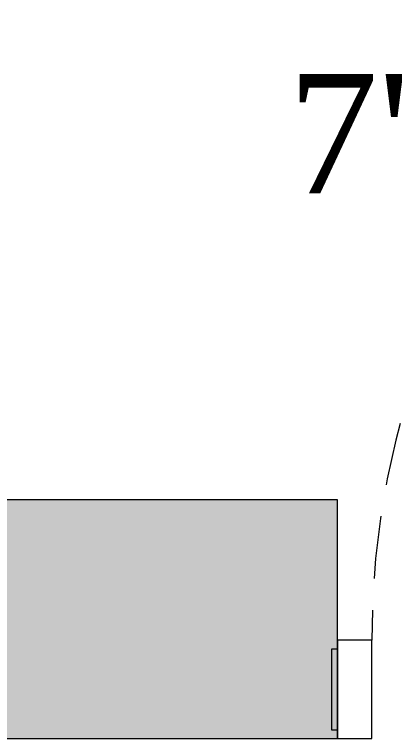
# Model space of a CAD drawing. Header units: inches. Extents: x 2744 to 7136, y -4349 to -2068.
# Drawn here: x 5946.31 to 5959.05, y -3882.3 to -3858.02 of the extents above; entities that cross this region are included whole.
import ezdxf

# ---------------------------------------------------------------- set-up
doc = ezdxf.new("R2010")
doc.units = ezdxf.units.IN
doc.header["$MEASUREMENT"] = 0
doc.linetypes.add('1', pattern=[0])
doc.linetypes.add('HIDDEN4', pattern=[0.09375, 0.0625, -0.03125])
for name, color, linetype in [('1_text', 252, 'Continuous'), ('OP-ARQ-PUERTA', 3, 'Continuous'), ('OP-PROY 1', 8, 'HIDDEN4')]:
    doc.layers.add(name, color=color, linetype=linetype)
doc.layers.add('DIM', color=40, linetype='1', lineweight=0)
doc.layers.add('HATCH', color=251, linetype='Continuous', lineweight=0, transparency=0.75)
doc.styles.add('syf', font='sylfaen.ttf')

# ---------------------------------------------------------------- blocks, each defined once
blk = doc.blocks.new('P-3')
at = {"lineweight": 0}
for points in [[(-0.88784, 0.00122), (-0.85392, 0.00122), (-0.85392, 0.09878), (-0.88784, 0.09878)], [(-0.88784, 0.09878), (-0.88784, 0.00122)]]:
    blk.add_lwpolyline(points, dxfattribs=at)
blk.add_lwpolyline([(-0.89392, 0.01), (-0.88784, 0.01), (-0.88784, 0.09), (-0.89392, 0.09)], close=True, dxfattribs=at)
at = {"layer": 'OP-PROY 1', "linetype": 'HIDDEN4', "lineweight": 0}
blk.add_arc((-0.03368, 0.10082), 0.82025, 92.92408, 180.14232, dxfattribs=at)

msp = doc.modelspace()

# ---------------------------------------------------------------- hatches: boundary and pattern name
at = {"layer": 'HATCH', "true_color": 0x939598, "transparency": 33554687}
h = msp.add_hatch(color=252, dxfattribs=at)
h.dxf.hatch_style = 1
h.paths.add_polyline_path([(5957.145, -3874.301), (5924.145, -3874.301), (5924.145, -3882.301), (5957.145, -3882.301)])

# ---------------------------------------------------------------- linework, layer by layer
at = {"layer": 'DIM', "color": 18, "true_color": 0x000000}
for p, q in [((5957.145, -3874.301), (5924.145, -3874.301)), ((5957.145, -3882.301), (5957.145, -3874.301)), ((5924.145, -3882.301), (5957.145, -3882.301))]:
    msp.add_line(p, q, dxfattribs=at)

# ---------------------------------------------------------------- block references
at = {"layer": 'OP-ARQ-PUERTA', "color": 18, "lineweight": 0, "true_color": 0x000000, "xscale": 33.78995433802798, "yscale": 33.78995433802798, "zscale": 33.78995433802798, "rotation": 359.9999999392339}
msp.add_blockref('P-3', (5987.145, -3882.342, 0), dxfattribs=at)

# ---------------------------------------------------------------- texts
at = {"layer": '1_text', "color": 242, "ltscale": 0.15, "true_color": 0xcd2027, "insert": (5970.278, -3858.717), "char_height": 4, "attachment_point": 5, "rotation": 0.0028, "style": 'syf'}
msp.add_mtext('TOILET\\P7\'10" X 4\'6"', dxfattribs=at)

doc.saveas('drawing.dxf')
